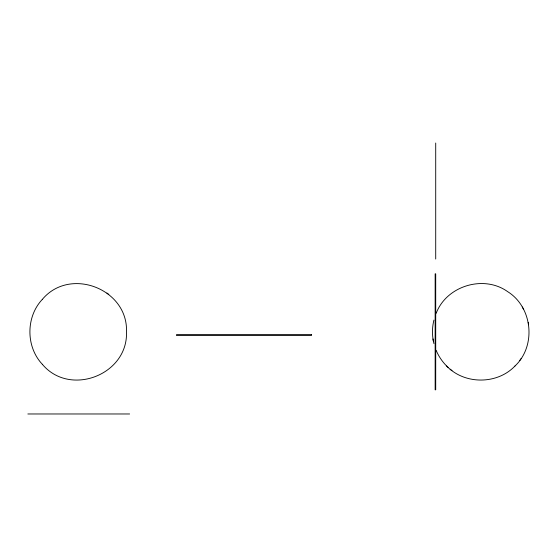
<?xml version="1.0" encoding="UTF-8"?>
<svg xmlns="http://www.w3.org/2000/svg" width="557" height="557" viewBox="0 0 557 557"><rect width="100%" height="100%" fill="white"/><g stroke="black" fill="none" stroke-linecap="round" stroke-linejoin="round"><path stroke-width="0.84" d="M433.917 320.094C432.002 327.767 432.002 335.906 433.917 343.578M436.152 313.34C446.512 285.832 483.768 274.524 507.664 291.652C532.631 307.172 536.454 345.918 514.988 366.012M519.639 360.623L521.004 358.68M42.339 299.374C25.768 316.898 25.768 346.781 42.346 364.299M42.346 299.374C69.89 266.413 128.194 288.93 126.481 331.84C128.194 374.743 69.89 397.259 42.339 364.299M514.988 366.005C497.185 384.734 464.434 384.727 446.63 366.012M27.85 413.976L129.621 413.976M450.14 369.194L452.012 370.649M106.937 293.01L108.803 294.472M448.343 367.641C443.073 362.858 438.881 356.905 436.152 350.332M522.271 306.991L523.441 309.058M528.224 322.412L528.628 324.745M432.991 338.928L433.395 341.267M435.713 143.024L435.713 259.04M435.713 273.828L435.713 389.844M435.149 273.828L435.149 389.844M311.454 334.604L176.513 334.604L176.513 335.544L311.454 335.544L311.454 334.604"/></g></svg>
